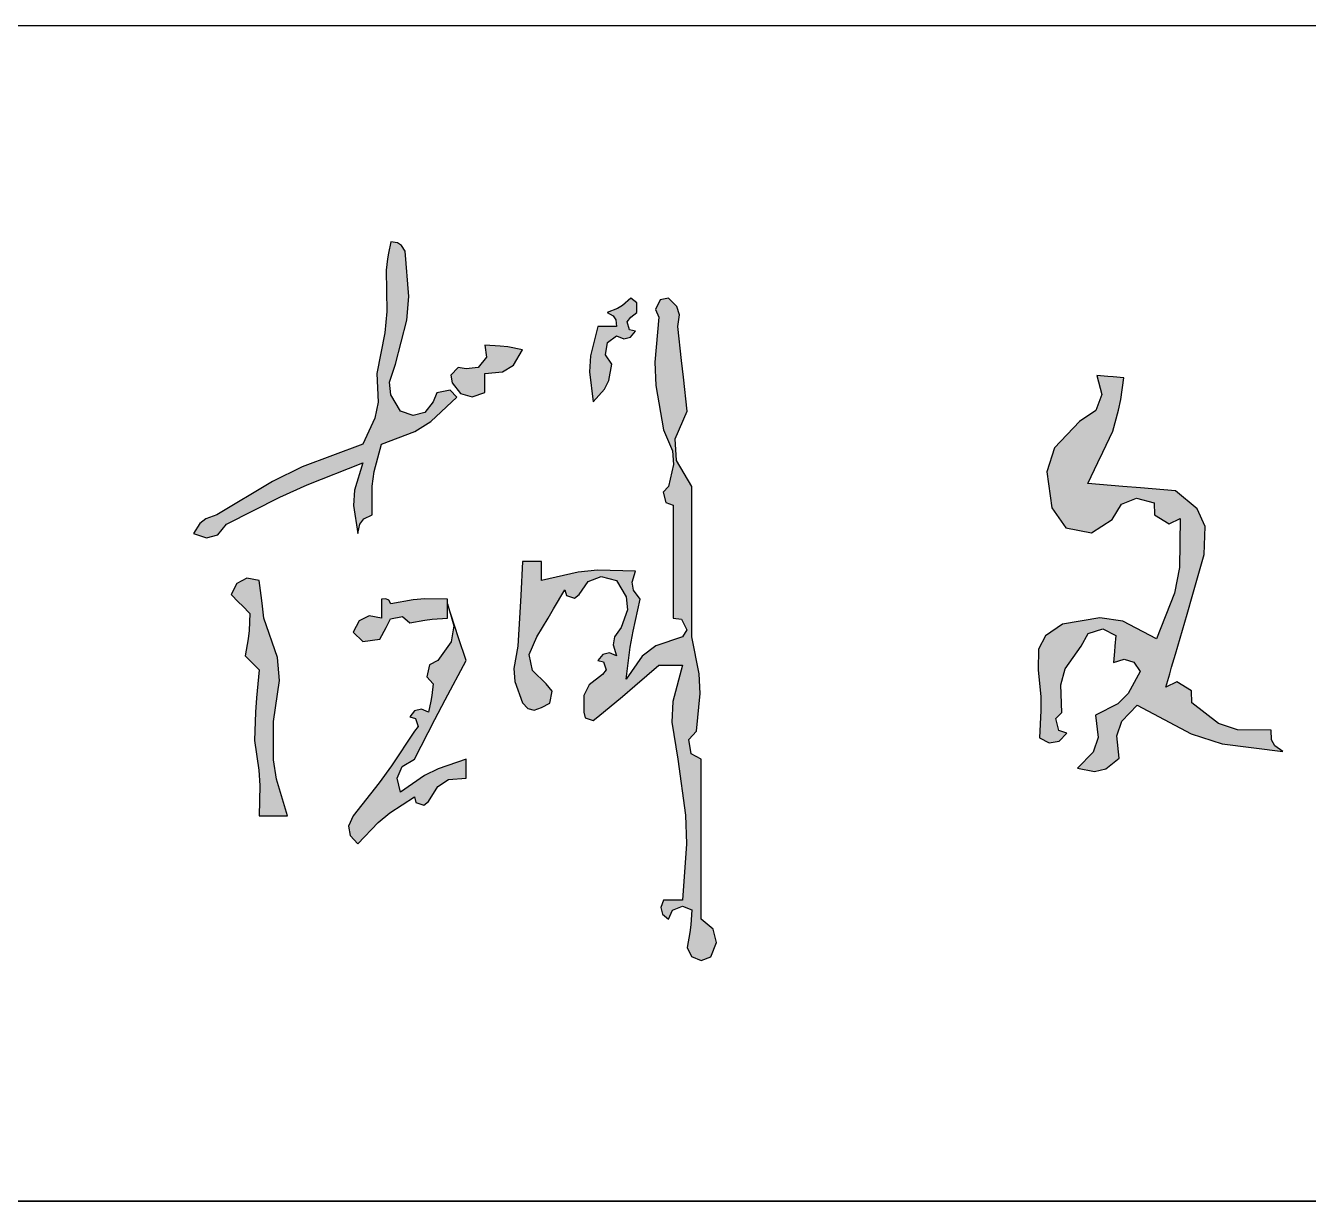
# Model space of a CAD drawing. Header units: inches. Extents: x 18712 to 314639, y 0 to 420500.
# Drawn here: x 134298 to 135390, y 94263 to 95263 of the extents above; entities that cross this region are included whole.
import ezdxf

# ---------------------------------------------------------------- set-up
doc = ezdxf.new("R2010")
doc.units = ezdxf.units.IN
doc.header["$LTSCALE"] = 1000
doc.header["$MEASUREMENT"] = 0
doc.layers.get('0').update_dxf_attribs({"true_color": 0xffffff})
doc.layers.add('TK', color=7, linetype='Continuous', true_color=0xffffff)
doc.layers.add('签名', color=3, linetype='Continuous', true_color=0x00ff00)

# ---------------------------------------------------------------- blocks, each defined once
blk = doc.blocks.new('fdagdfaf')
h = blk.add_hatch(color=256)
h.paths.add_polyline_path([(4.6694, 7.6013), (4.7075, 7.6373), (4.6976, 7.6474), (4.6781, 7.6435), (4.6728, 7.6304), (4.6601, 7.6146), (4.6432, 7.6098), (4.6242, 7.6165), (4.61, 7.6405), (4.6081, 7.6595), (4.6172, 7.6859), (4.6336, 7.7508), (4.6365, 7.7859), (4.6311, 7.8526), (4.6261, 7.8613), (4.6202, 7.8652), (4.6103, 7.8665), (4.6067, 7.85), (4.6053, 7.8416), (4.6033, 7.8248), (4.6042, 7.7635), (4.6014, 7.7322), (4.5894, 7.672), (4.5912, 7.6296), (4.5866, 7.6063), (4.5686, 7.5678), (4.4791, 7.534), (4.4354, 7.5128), (4.3533, 7.4636), (4.3366, 7.4575), (4.3282, 7.4508), (4.3185, 7.4359), (4.3376, 7.4292), (4.3545, 7.434), (4.3672, 7.4498), (4.446, 7.4895), (4.4864, 7.5077), (4.5686, 7.5401), (4.5566, 7.5), (4.5551, 7.4771), (4.5616, 7.4359), (4.5642, 7.4495), (4.5701, 7.4574), (4.5825, 7.4636), (4.5824, 7.5057), (4.5853, 7.5273), (4.5964, 7.5678), (4.6454, 7.5864)], flags=0)
h.paths.add_polyline_path([(4.8048, 7.7068), (4.7828, 7.7112), (4.7716, 7.7126), (4.7492, 7.7137), (4.7513, 7.696), (4.7391, 7.6808), (4.7214, 7.679), (4.7097, 7.6807), (4.6988, 7.6698), (4.7006, 7.6581), (4.7132, 7.6424), (4.7301, 7.6376), (4.7492, 7.6442), (4.7492, 7.6554), (4.7492, 7.6609), (4.7492, 7.672), (4.7753, 7.6744), (4.7912, 7.6843)], flags=0)
h.paths.add_polyline_path([(4.4227, 7.3108), (4.4202, 7.3331), (4.4188, 7.3442), (4.4158, 7.3664), (4.3974, 7.3696), (4.3826, 7.3622), (4.3741, 7.3456), (4.3852, 7.3345), (4.3908, 7.3289), (4.4019, 7.3178), (4.401, 7.2926), (4.3996, 7.28), (4.3949, 7.2553), (4.4033, 7.2469), (4.4074, 7.2428), (4.4158, 7.2344), (4.4117, 7.1929), (4.4103, 7.172), (4.4088, 7.1302), (4.415, 7.0861), (4.4164, 7.0636), (4.4158, 7.0191), (4.4325, 7.0191), (4.4408, 7.0191), (4.4575, 7.0191), (4.441, 7.0728), (4.4366, 7.1018), (4.4366, 7.158), (4.4457, 7.2187), (4.4426, 7.2528)], flags=0)
h.paths.add_polyline_path([(4.6936, 7.3275), (4.6936, 7.3386), (4.6602, 7.3393), (4.6431, 7.3379), (4.6103, 7.3317), (4.6073, 7.3371), (4.6025, 7.3395), (4.5964, 7.3386), (4.5964, 7.3275), (4.5964, 7.3219), (4.5964, 7.3108), (4.578, 7.314), (4.5632, 7.3066), (4.5547, 7.29), (4.5686, 7.2761), (4.5939, 7.2797), (4.6033, 7.2969), (4.6096, 7.3096), (4.6274, 7.3132), (4.6381, 7.3039), (4.6601, 7.308), (4.6713, 7.3094), (4.6936, 7.3108), (4.6936, 7.3219)], flags=0)
h.paths.add_polyline_path([(4.645, 7.0469), (4.6472, 7.0384), (4.659, 7.0344), (4.6658, 7.0399), (4.6794, 7.0624), (4.6953, 7.0723), (4.7214, 7.0747), (4.7214, 7.0858), (4.7214, 7.0913), (4.7214, 7.1025), (4.6802, 7.0885), (4.66, 7.0784), (4.6242, 7.0538), (4.6193, 7.0744), (4.6267, 7.0918), (4.645, 7.1025), (4.6752, 7.161), (4.6904, 7.1902), (4.7214, 7.2483), (4.7103, 7.2817), (4.7047, 7.2983), (4.6936, 7.3317), (4.703, 7.2992), (4.6991, 7.276), (4.6797, 7.2483), (4.667, 7.242), (4.6635, 7.2243), (4.6728, 7.2136), (4.6708, 7.1968), (4.6694, 7.1884), (4.6658, 7.1719), (4.6552, 7.1763), (4.6453, 7.1738), (4.6381, 7.165), (4.6466, 7.1628), (4.6505, 7.151), (4.645, 7.1441), (4.6113, 7.0925), (4.5931, 7.0674), (4.5547, 7.0191), (4.5477, 7.0037), (4.5501, 6.9897), (4.5616, 6.9774), (4.5914, 7.009), (4.6085, 7.0233)], flags=0)
h.paths.add_polyline_path([(4.8673, 7.3525), (4.8694, 7.344), (4.8813, 7.3401), (4.8881, 7.3456), (4.9016, 7.3651), (4.9207, 7.3722), (4.9437, 7.3664), (4.9578, 7.3423), (4.9597, 7.3233), (4.9506, 7.2969), (4.9407, 7.2833), (4.9387, 7.2714), (4.9437, 7.2553), (4.9331, 7.2596), (4.9232, 7.2572), (4.9159, 7.2483), (4.9244, 7.2462), (4.9284, 7.2343), (4.9228, 7.2275), (4.903, 7.2125), (4.8952, 7.1968), (4.8951, 7.1719), (4.8972, 7.1634), (4.9091, 7.1595), (4.9159, 7.165), (4.9522, 7.1953), (4.9703, 7.2106), (5.0062, 7.2414), (5.0201, 7.2414), (5.027, 7.2414), (5.0409, 7.2414), (5.0267, 7.1876), (5.0252, 7.1574), (5.034, 7.1025), (5.0453, 7.0198), (5.0468, 6.9773), (5.0409, 6.8941), (5.0298, 6.8941), (5.0243, 6.8941), (5.0131, 6.8941), (5.0088, 6.8835), (5.0113, 6.8736), (5.0201, 6.8663), (5.0264, 6.8798), (5.0409, 6.8856), (5.0548, 6.8802), (5.0533, 6.8578), (5.0519, 6.8466), (5.0479, 6.8246), (5.0542, 6.8111), (5.0687, 6.8053), (5.0826, 6.8107), (5.0913, 6.8319), (5.0864, 6.8517), (5.0687, 6.8663), (5.0687, 6.9608), (5.0687, 7.008), (5.0687, 7.1025), (5.0538, 7.1104), (5.0502, 7.1318), (5.0618, 7.1441), (5.0672, 7.1995), (5.0658, 7.2285), (5.0548, 7.2831), (5.0548, 7.372), (5.0548, 7.4164), (5.0548, 7.5053), (5.0321, 7.5436), (5.0301, 7.5756), (5.0479, 7.6165), (5.0423, 7.6665), (5.0395, 7.6915), (5.034, 7.7415), (5.0367, 7.7589), (5.0326, 7.7709), (5.0201, 7.7832), (5.0079, 7.7806), (5.0009, 7.7666), (5.0062, 7.7554), (5.0001, 7.6889), (5.0015, 7.6544), (5.0131, 7.5887), (5.026, 7.5578), (5.0276, 7.5379), (5.0201, 7.5053), (5.0125, 7.4968), (5.0163, 7.4815), (5.027, 7.4775), (5.027, 7.4109), (5.027, 7.3775), (5.027, 7.3108), (5.0394, 7.3095), (5.0473, 7.2937), (5.0409, 7.2831), (5.0014, 7.2698), (4.9814, 7.2548), (4.9576, 7.2205), (4.9638, 7.2681), (4.968, 7.2918), (4.9784, 7.3386), (4.9685, 7.3523), (4.9665, 7.3641), (4.9715, 7.3803), (4.9156, 7.3814), (4.887, 7.3786), (4.8325, 7.3664), (4.8325, 7.3775), (4.8325, 7.3831), (4.8325, 7.3942), (4.8214, 7.3942), (4.8159, 7.3942), (4.8048, 7.3942), (4.802, 7.3442), (4.8006, 7.3192), (4.7978, 7.2692), (4.7916, 7.2363), (4.7932, 7.2172), (4.8048, 7.1858), (4.8124, 7.1773), (4.8218, 7.1749), (4.8325, 7.1789), (4.8452, 7.1853), (4.8486, 7.2028), (4.8395, 7.2136), (4.8192, 7.2334), (4.8145, 7.257), (4.8256, 7.2831), (4.8423, 7.3108), (4.8506, 7.3247)], flags=0)
h.paths.add_polyline_path([(4.9367, 7.6859), (4.927, 7.6997), (4.93, 7.7177), (4.9437, 7.7276), (4.9543, 7.7232), (4.9642, 7.7257), (4.9715, 7.7345), (4.9629, 7.7367), (4.959, 7.7485), (4.9645, 7.7554), (4.9733, 7.7621), (4.9733, 7.7764), (4.9645, 7.7832), (4.9523, 7.7725), (4.9449, 7.7681), (4.9298, 7.7623), (4.9384, 7.7573), (4.9423, 7.7514), (4.9437, 7.7415), (4.9326, 7.7415), (4.927, 7.7415), (4.9159, 7.7415), (4.9051, 7.6983), (4.9036, 7.6746), (4.9089, 7.6304), (4.9256, 7.6488), (4.932, 7.6615)], flags=0)
blk.add_hatch(color=256).paths.add_polyline_path([(5.6618, 7.5559), (5.6764, 7.5868), (5.6849, 7.6179), (5.6883, 7.6338), (5.6931, 7.6657), (5.6771, 7.6671), (5.6691, 7.6677), (5.6532, 7.6691), (5.6605, 7.6409), (5.6516, 7.6173), (5.6274, 7.601), (5.5904, 7.5625), (5.5789, 7.5267), (5.5866, 7.4739), (5.6072, 7.4441), (5.6451, 7.4367), (5.6755, 7.4564), (5.6896, 7.4792), (5.7118, 7.4881), (5.7378, 7.4813), (5.7382, 7.4634), (5.7599, 7.4502), (5.776, 7.458), (5.775, 7.3855), (5.7675, 7.3477), (5.741, 7.2803), (5.6912, 7.3062), (5.6576, 7.3114), (5.6023, 7.302), (5.5773, 7.2845), (5.567, 7.2652), (5.5665, 7.2347), (5.5701, 7.1947), (5.5704, 7.1743), (5.5681, 7.1342), (5.5828, 7.1267), (5.5973, 7.129), (5.6088, 7.1408), (5.5968, 7.1449), (5.5926, 7.1624), (5.6013, 7.1715), (5.5996, 7.2123), (5.6064, 7.236), (5.6297, 7.2695), (5.6404, 7.2882), (5.6618, 7.2948), (5.6812, 7.2853), (5.6798, 7.2693), (5.6792, 7.2614), (5.6778, 7.2454), (5.6935, 7.2504), (5.7074, 7.2457), (5.7169, 7.2321), (5.6995, 7.1995), (5.684, 7.1842), (5.6512, 7.1674), (5.6548, 7.1346), (5.6475, 7.113), (5.6245, 7.0893), (5.6494, 7.0843), (5.6662, 7.0884), (5.686, 7.1042), (5.6824, 7.137), (5.6898, 7.1585), (5.7127, 7.1823), (5.7924, 7.1399), (5.8382, 7.1254), (5.9278, 7.114), (5.916, 7.1223), (5.9111, 7.1312), (5.9103, 7.1456), (5.8608, 7.1457), (5.8325, 7.1554), (5.7932, 7.1855), (5.7928, 7.2034), (5.7711, 7.2166), (5.755, 7.2088), (5.7607, 7.2284), (5.7635, 7.2382), (5.7692, 7.2578), (5.7862, 7.3166), (5.7947, 7.346), (5.8117, 7.4048), (5.8128, 7.446), (5.801, 7.4723), (5.7694, 7.4987), (5.7175, 7.5031), (5.6916, 7.5052), (5.6398, 7.5096), (5.6544, 7.5405)], flags=0)
at = {"lineweight": -3}
for p, q in [((4.6103, 7.8665), (4.6067, 7.85)), ((4.6202, 7.8652), (4.6103, 7.8665)), ((4.6261, 7.8613), (4.6202, 7.8652)), ((4.6067, 7.85), (4.6053, 7.8416)), ((4.6311, 7.8526), (4.6261, 7.8613)), ((4.6365, 7.7859), (4.6311, 7.8526)), ((4.6053, 7.8416), (4.6033, 7.8248)), ((4.6033, 7.8248), (4.6042, 7.7635)), ((4.6336, 7.7508), (4.6365, 7.7859)), ((4.9523, 7.7725), (4.9449, 7.7681)), ((4.9645, 7.7832), (4.9523, 7.7725)), ((4.9733, 7.7764), (4.9645, 7.7832)), ((4.9733, 7.7621), (4.9733, 7.7764)), ((5.0079, 7.7806), (5.0009, 7.7666)), ((5.0201, 7.7832), (5.0079, 7.7806)), ((5.0326, 7.7709), (5.0201, 7.7832)), ((5.0367, 7.7589), (5.0326, 7.7709)), ((4.6042, 7.7635), (4.6014, 7.7322)), ((4.6172, 7.6859), (4.6336, 7.7508)), ((4.9449, 7.7681), (4.9298, 7.7623)), ((4.9298, 7.7623), (4.9384, 7.7573)), ((4.9384, 7.7573), (4.9423, 7.7514)), ((4.9423, 7.7514), (4.9437, 7.7415)), ((4.959, 7.7485), (4.9645, 7.7554)), ((4.9645, 7.7554), (4.9733, 7.7621)), ((5.0062, 7.7554), (5.0001, 7.6889)), ((5.0009, 7.7666), (5.0062, 7.7554)), ((5.034, 7.7415), (5.0367, 7.7589)), ((4.6014, 7.7322), (4.5894, 7.672)), ((4.9159, 7.7415), (4.9051, 7.6983)), ((4.927, 7.7415), (4.9159, 7.7415)), ((4.9326, 7.7415), (4.927, 7.7415)), ((4.9437, 7.7415), (4.9326, 7.7415)), ((4.9629, 7.7367), (4.959, 7.7485)), ((4.9715, 7.7345), (4.9629, 7.7367)), ((4.9642, 7.7257), (4.9715, 7.7345)), ((5.0395, 7.6915), (5.034, 7.7415)), ((4.7716, 7.7126), (4.7492, 7.7137)), ((4.7492, 7.7137), (4.7513, 7.696)), ((4.7828, 7.7112), (4.7716, 7.7126)), ((4.927, 7.6997), (4.93, 7.7177)), ((4.93, 7.7177), (4.9437, 7.7276)), ((4.9437, 7.7276), (4.9543, 7.7232)), ((4.9543, 7.7232), (4.9642, 7.7257)), ((4.7513, 7.696), (4.7391, 7.6808)), ((4.8048, 7.7068), (4.7828, 7.7112)), ((4.7912, 7.6843), (4.8048, 7.7068)), ((4.9051, 7.6983), (4.9036, 7.6746)), ((4.9367, 7.6859), (4.927, 7.6997)), ((4.6081, 7.6595), (4.6172, 7.6859)), ((4.7097, 7.6807), (4.6988, 7.6698)), ((4.7214, 7.679), (4.7097, 7.6807)), ((4.7391, 7.6808), (4.7214, 7.679)), ((4.7492, 7.672), (4.7753, 7.6744)), ((4.7753, 7.6744), (4.7912, 7.6843)), ((4.9036, 7.6746), (4.9089, 7.6304)), ((4.932, 7.6615), (4.9367, 7.6859)), ((5.0001, 7.6889), (5.0015, 7.6544)), ((5.0423, 7.6665), (5.0395, 7.6915)), ((4.5894, 7.672), (4.5912, 7.6296)), ((4.61, 7.6405), (4.6081, 7.6595)), ((4.6988, 7.6698), (4.7006, 7.6581)), ((4.7006, 7.6581), (4.7132, 7.6424)), ((4.7492, 7.6609), (4.7492, 7.672)), ((4.7492, 7.6554), (4.7492, 7.6609)), ((4.7492, 7.6442), (4.7492, 7.6554)), ((4.9256, 7.6488), (4.932, 7.6615)), ((5.0479, 7.6165), (5.0423, 7.6665)), ((5.6691, 7.6677), (5.6532, 7.6691)), ((5.6532, 7.6691), (5.6605, 7.6409)), ((5.6771, 7.6671), (5.6691, 7.6677)), ((5.6931, 7.6657), (5.6771, 7.6671)), ((5.6883, 7.6338), (5.6931, 7.6657)), ((4.6242, 7.6165), (4.61, 7.6405)), ((4.6694, 7.6013), (4.7075, 7.6373)), ((4.6781, 7.6435), (4.6728, 7.6304)), ((4.6976, 7.6474), (4.6781, 7.6435)), ((4.7075, 7.6373), (4.6976, 7.6474)), ((4.7132, 7.6424), (4.7301, 7.6376)), ((4.7301, 7.6376), (4.7492, 7.6442)), ((4.9089, 7.6304), (4.9256, 7.6488)), ((5.0015, 7.6544), (5.0131, 7.5887)), ((5.6605, 7.6409), (5.6516, 7.6173)), ((4.5912, 7.6296), (4.5866, 7.6063)), ((4.6728, 7.6304), (4.6601, 7.6146)), ((5.6516, 7.6173), (5.6274, 7.601)), ((5.6764, 7.5868), (5.6849, 7.6179)), ((5.6849, 7.6179), (5.6883, 7.6338)), ((4.5866, 7.6063), (4.5686, 7.5678)), ((4.6432, 7.6098), (4.6242, 7.6165)), ((4.6601, 7.6146), (4.6432, 7.6098)), ((4.6454, 7.5864), (4.6694, 7.6013)), ((5.0301, 7.5756), (5.0479, 7.6165)), ((5.6274, 7.601), (5.5904, 7.5625)), ((4.5964, 7.5678), (4.6454, 7.5864)), ((5.0131, 7.5887), (5.026, 7.5578)), ((5.6618, 7.5559), (5.6764, 7.5868)), ((4.5686, 7.5678), (4.4791, 7.534)), ((4.5853, 7.5273), (4.5964, 7.5678)), ((5.0321, 7.5436), (5.0301, 7.5756)), ((5.5904, 7.5625), (5.5789, 7.5267)), ((5.026, 7.5578), (5.0276, 7.5379)), ((5.0548, 7.5053), (5.0321, 7.5436)), ((5.6544, 7.5405), (5.6618, 7.5559)), ((4.4791, 7.534), (4.4354, 7.5128)), ((4.4864, 7.5077), (4.5686, 7.5401)), ((4.5686, 7.5401), (4.5566, 7.5)), ((4.5824, 7.5057), (4.5853, 7.5273)), ((5.0276, 7.5379), (5.0201, 7.5053)), ((5.5789, 7.5267), (5.5866, 7.4739)), ((5.6398, 7.5096), (5.6544, 7.5405)), ((4.4354, 7.5128), (4.3533, 7.4636)), ((4.446, 7.4895), (4.4864, 7.5077)), ((4.5825, 7.4636), (4.5824, 7.5057)), ((5.0201, 7.5053), (5.0125, 7.4968)), ((5.0548, 7.4164), (5.0548, 7.5053)), ((5.6916, 7.5052), (5.6398, 7.5096)), ((5.7175, 7.5031), (5.6916, 7.5052)), ((4.3672, 7.4498), (4.446, 7.4895)), ((4.5566, 7.5), (4.5551, 7.4771)), ((5.0125, 7.4968), (5.0163, 7.4815)), ((5.6896, 7.4792), (5.7118, 7.4881)), ((5.7118, 7.4881), (5.7378, 7.4813)), ((5.7694, 7.4987), (5.7175, 7.5031)), ((5.801, 7.4723), (5.7694, 7.4987)), ((4.5551, 7.4771), (4.5616, 7.4359)), ((5.0163, 7.4815), (5.027, 7.4775)), ((5.027, 7.4775), (5.027, 7.4109)), ((5.5866, 7.4739), (5.6072, 7.4441)), ((5.6755, 7.4564), (5.6896, 7.4792)), ((5.7378, 7.4813), (5.7382, 7.4634)), ((5.8128, 7.446), (5.801, 7.4723)), ((4.3282, 7.4508), (4.3185, 7.4359)), ((4.3366, 7.4575), (4.3282, 7.4508)), ((4.3533, 7.4636), (4.3366, 7.4575)), ((4.3545, 7.434), (4.3672, 7.4498)), ((4.5616, 7.4359), (4.5642, 7.4495)), ((4.5642, 7.4495), (4.5701, 7.4574)), ((4.5701, 7.4574), (4.5825, 7.4636)), ((5.6451, 7.4367), (5.6755, 7.4564)), ((5.7382, 7.4634), (5.7599, 7.4502)), ((5.7599, 7.4502), (5.776, 7.458)), ((5.776, 7.458), (5.775, 7.3855)), ((4.3185, 7.4359), (4.3376, 7.4292)), ((4.3376, 7.4292), (4.3545, 7.434)), ((5.6072, 7.4441), (5.6451, 7.4367)), ((5.8117, 7.4048), (5.8128, 7.446)), ((5.027, 7.4109), (5.027, 7.3775)), ((5.0548, 7.372), (5.0548, 7.4164)), ((4.8048, 7.3942), (4.802, 7.3442)), ((4.8159, 7.3942), (4.8048, 7.3942)), ((4.8214, 7.3942), (4.8159, 7.3942)), ((4.8325, 7.3942), (4.8214, 7.3942)), ((4.8325, 7.3831), (4.8325, 7.3942)), ((5.7947, 7.346), (5.8117, 7.4048)), ((4.8325, 7.3775), (4.8325, 7.3831)), ((4.887, 7.3786), (4.8325, 7.3664)), ((4.8325, 7.3664), (4.8325, 7.3775)), ((4.9156, 7.3814), (4.887, 7.3786)), ((4.9016, 7.3651), (4.9207, 7.3722)), ((4.9715, 7.3803), (4.9156, 7.3814)), ((4.9207, 7.3722), (4.9437, 7.3664)), ((4.9665, 7.3641), (4.9715, 7.3803)), ((5.027, 7.3775), (5.027, 7.3108)), ((5.0548, 7.2831), (5.0548, 7.372)), ((5.775, 7.3855), (5.7675, 7.3477)), ((4.3826, 7.3622), (4.3741, 7.3456)), ((4.3974, 7.3696), (4.3826, 7.3622)), ((4.4158, 7.3664), (4.3974, 7.3696)), ((4.4188, 7.3442), (4.4158, 7.3664)), ((4.8506, 7.3247), (4.8673, 7.3525)), ((4.8673, 7.3525), (4.8694, 7.344)), ((4.8881, 7.3456), (4.9016, 7.3651)), ((4.9437, 7.3664), (4.9578, 7.3423)), ((4.9685, 7.3523), (4.9665, 7.3641)), ((4.9784, 7.3386), (4.9685, 7.3523)), ((4.3741, 7.3456), (4.3852, 7.3345)), ((4.3852, 7.3345), (4.3908, 7.3289)), ((4.4202, 7.3331), (4.4188, 7.3442)), ((4.4227, 7.3108), (4.4202, 7.3331)), ((4.6025, 7.3395), (4.5964, 7.3386)), ((4.5964, 7.3386), (4.5964, 7.3275)), ((4.6073, 7.3371), (4.6025, 7.3395)), ((4.6103, 7.3317), (4.6073, 7.3371)), ((4.6431, 7.3379), (4.6103, 7.3317)), ((4.6602, 7.3393), (4.6431, 7.3379)), ((4.6936, 7.3386), (4.6602, 7.3393)), ((4.6936, 7.3275), (4.6936, 7.3386)), ((4.802, 7.3442), (4.8006, 7.3192)), ((4.8694, 7.344), (4.8813, 7.3401)), ((4.8813, 7.3401), (4.8881, 7.3456)), ((4.9578, 7.3423), (4.9597, 7.3233)), ((4.968, 7.2918), (4.9784, 7.3386)), ((5.7675, 7.3477), (5.741, 7.2803)), ((5.7862, 7.3166), (5.7947, 7.346)), ((4.3908, 7.3289), (4.4019, 7.3178)), ((4.4019, 7.3178), (4.401, 7.2926)), ((4.578, 7.314), (4.5632, 7.3066)), ((4.5964, 7.3108), (4.578, 7.314)), ((4.5964, 7.3275), (4.5964, 7.3219)), ((4.5964, 7.3219), (4.5964, 7.3108)), ((4.7047, 7.2983), (4.6936, 7.3317)), ((4.6936, 7.3317), (4.703, 7.2992)), ((4.6936, 7.3219), (4.6936, 7.3275)), ((4.6936, 7.3108), (4.6936, 7.3219)), ((4.8006, 7.3192), (4.7978, 7.2692)), ((4.8423, 7.3108), (4.8506, 7.3247)), ((4.9597, 7.3233), (4.9506, 7.2969)), ((5.7692, 7.2578), (5.7862, 7.3166)), ((4.4426, 7.2528), (4.4227, 7.3108)), ((4.5632, 7.3066), (4.5547, 7.29)), ((4.5939, 7.2797), (4.6033, 7.2969)), ((4.6033, 7.2969), (4.6096, 7.3096)), ((4.6096, 7.3096), (4.6274, 7.3132)), ((4.6274, 7.3132), (4.6381, 7.3039)), ((4.6381, 7.3039), (4.6601, 7.308)), ((4.6601, 7.308), (4.6713, 7.3094)), ((4.6713, 7.3094), (4.6936, 7.3108)), ((4.703, 7.2992), (4.6991, 7.276)), ((4.7103, 7.2817), (4.7047, 7.2983)), ((4.8256, 7.2831), (4.8423, 7.3108)), ((4.9506, 7.2969), (4.9407, 7.2833)), ((5.027, 7.3108), (5.0394, 7.3095)), ((5.0394, 7.3095), (5.0473, 7.2937)), ((5.6023, 7.302), (5.5773, 7.2845)), ((5.6576, 7.3114), (5.6023, 7.302)), ((5.6404, 7.2882), (5.6618, 7.2948)), ((5.6912, 7.3062), (5.6576, 7.3114)), ((5.6618, 7.2948), (5.6812, 7.2853)), ((5.741, 7.2803), (5.6912, 7.3062)), ((4.3996, 7.28), (4.3949, 7.2553)), ((4.401, 7.2926), (4.3996, 7.28)), ((4.5547, 7.29), (4.5686, 7.2761)), ((4.5686, 7.2761), (4.5939, 7.2797)), ((4.6991, 7.276), (4.6797, 7.2483)), ((4.7214, 7.2483), (4.7103, 7.2817)), ((4.8145, 7.257), (4.8256, 7.2831)), ((4.9407, 7.2833), (4.9387, 7.2714)), ((4.9638, 7.2681), (4.968, 7.2918)), ((5.0409, 7.2831), (5.0014, 7.2698)), ((5.0473, 7.2937), (5.0409, 7.2831)), ((5.0658, 7.2285), (5.0548, 7.2831)), ((5.5773, 7.2845), (5.567, 7.2652)), ((5.6297, 7.2695), (5.6404, 7.2882)), ((5.6812, 7.2853), (5.6798, 7.2693)), ((4.7978, 7.2692), (4.7916, 7.2363)), ((4.8192, 7.2334), (4.8145, 7.257)), ((4.9232, 7.2572), (4.9159, 7.2483)), ((4.9331, 7.2596), (4.9232, 7.2572)), ((4.9437, 7.2553), (4.9331, 7.2596)), ((4.9387, 7.2714), (4.9437, 7.2553)), ((4.9576, 7.2205), (4.9638, 7.2681)), ((5.0014, 7.2698), (4.9814, 7.2548)), ((5.567, 7.2652), (5.5665, 7.2347)), ((5.6064, 7.236), (5.6297, 7.2695)), ((5.6792, 7.2614), (5.6778, 7.2454)), ((5.6798, 7.2693), (5.6792, 7.2614)), ((5.7635, 7.2382), (5.7692, 7.2578)), ((4.3949, 7.2553), (4.4033, 7.2469)), ((4.4033, 7.2469), (4.4074, 7.2428)), ((4.4074, 7.2428), (4.4158, 7.2344)), ((4.4457, 7.2187), (4.4426, 7.2528)), ((4.667, 7.242), (4.6635, 7.2243)), ((4.6797, 7.2483), (4.667, 7.242)), ((4.6904, 7.1902), (4.7214, 7.2483)), ((4.9159, 7.2483), (4.9244, 7.2462)), ((4.9244, 7.2462), (4.9284, 7.2343)), ((4.9814, 7.2548), (4.9576, 7.2205)), ((4.9703, 7.2106), (5.0062, 7.2414)), ((5.0062, 7.2414), (5.0201, 7.2414)), ((5.0201, 7.2414), (5.027, 7.2414)), ((5.0409, 7.2414), (5.0267, 7.1876)), ((5.027, 7.2414), (5.0409, 7.2414)), ((5.6778, 7.2454), (5.6935, 7.2504)), ((5.6935, 7.2504), (5.7074, 7.2457)), ((5.7074, 7.2457), (5.7169, 7.2321)), ((5.7607, 7.2284), (5.7635, 7.2382)), ((4.4158, 7.2344), (4.4117, 7.1929)), ((4.6635, 7.2243), (4.6728, 7.2136)), ((4.7916, 7.2363), (4.7932, 7.2172)), ((4.8395, 7.2136), (4.8192, 7.2334)), ((4.9228, 7.2275), (4.903, 7.2125)), ((4.9284, 7.2343), (4.9228, 7.2275)), ((5.0672, 7.1995), (5.0658, 7.2285)), ((5.5665, 7.2347), (5.5701, 7.1947)), ((5.5996, 7.2123), (5.6064, 7.236)), ((5.7169, 7.2321), (5.6995, 7.1995)), ((5.755, 7.2088), (5.7607, 7.2284)), ((4.4366, 7.158), (4.4457, 7.2187)), ((4.6728, 7.2136), (4.6708, 7.1968)), ((4.7932, 7.2172), (4.8048, 7.1858)), ((4.8486, 7.2028), (4.8395, 7.2136)), ((4.8452, 7.1853), (4.8486, 7.2028)), ((4.903, 7.2125), (4.8952, 7.1968)), ((4.9522, 7.1953), (4.9703, 7.2106)), ((5.6013, 7.1715), (5.5996, 7.2123)), ((5.7711, 7.2166), (5.755, 7.2088)), ((5.7928, 7.2034), (5.7711, 7.2166)), ((5.7932, 7.1855), (5.7928, 7.2034)), ((4.4117, 7.1929), (4.4103, 7.172)), ((4.6694, 7.1884), (4.6658, 7.1719)), ((4.6708, 7.1968), (4.6694, 7.1884)), ((4.6752, 7.161), (4.6904, 7.1902)), ((4.8048, 7.1858), (4.8124, 7.1773)), ((4.8325, 7.1789), (4.8452, 7.1853)), ((4.8952, 7.1968), (4.8951, 7.1719)), ((4.9159, 7.165), (4.9522, 7.1953)), ((5.0267, 7.1876), (5.0252, 7.1574)), ((5.0618, 7.1441), (5.0672, 7.1995)), ((5.5701, 7.1947), (5.5704, 7.1743)), ((5.684, 7.1842), (5.6512, 7.1674)), ((5.6995, 7.1995), (5.684, 7.1842)), ((5.6898, 7.1585), (5.7127, 7.1823)), ((5.7127, 7.1823), (5.7924, 7.1399)), ((5.8325, 7.1554), (5.7932, 7.1855)), ((4.4103, 7.172), (4.4088, 7.1302)), ((4.6453, 7.1738), (4.6381, 7.165)), ((4.6381, 7.165), (4.6466, 7.1628)), ((4.6552, 7.1763), (4.6453, 7.1738)), ((4.6466, 7.1628), (4.6505, 7.151)), ((4.6658, 7.1719), (4.6552, 7.1763)), ((4.8124, 7.1773), (4.8218, 7.1749)), ((4.8218, 7.1749), (4.8325, 7.1789)), ((4.8951, 7.1719), (4.8972, 7.1634)), ((4.8972, 7.1634), (4.9091, 7.1595)), ((4.9091, 7.1595), (4.9159, 7.165)), ((5.5704, 7.1743), (5.5681, 7.1342)), ((5.5926, 7.1624), (5.6013, 7.1715)), ((5.5968, 7.1449), (5.5926, 7.1624)), ((5.6512, 7.1674), (5.6548, 7.1346)), ((4.4366, 7.1018), (4.4366, 7.158)), ((4.645, 7.1441), (4.6113, 7.0925)), ((4.645, 7.1025), (4.6752, 7.161)), ((4.6505, 7.151), (4.645, 7.1441)), ((5.0252, 7.1574), (5.034, 7.1025)), ((5.0502, 7.1318), (5.0618, 7.1441)), ((5.6088, 7.1408), (5.5968, 7.1449)), ((5.6824, 7.137), (5.6898, 7.1585)), ((5.8608, 7.1457), (5.8325, 7.1554)), ((5.9103, 7.1456), (5.8608, 7.1457)), ((5.9111, 7.1312), (5.9103, 7.1456)), ((4.4088, 7.1302), (4.415, 7.0861)), ((5.0538, 7.1104), (5.0502, 7.1318)), ((5.5681, 7.1342), (5.5828, 7.1267)), ((5.5828, 7.1267), (5.5973, 7.129)), ((5.5973, 7.129), (5.6088, 7.1408)), ((5.6548, 7.1346), (5.6475, 7.113)), ((5.686, 7.1042), (5.6824, 7.137)), ((5.7924, 7.1399), (5.8382, 7.1254)), ((5.8382, 7.1254), (5.9278, 7.114)), ((5.916, 7.1223), (5.9111, 7.1312)), ((5.0687, 7.1025), (5.0538, 7.1104)), ((5.6475, 7.113), (5.6245, 7.0893)), ((5.9278, 7.114), (5.916, 7.1223)), ((4.441, 7.0728), (4.4366, 7.1018)), ((4.6113, 7.0925), (4.5931, 7.0674)), ((4.6193, 7.0744), (4.6267, 7.0918)), ((4.6267, 7.0918), (4.645, 7.1025)), ((4.6802, 7.0885), (4.66, 7.0784)), ((4.7214, 7.1025), (4.6802, 7.0885)), ((4.7214, 7.0913), (4.7214, 7.1025)), ((4.7214, 7.0858), (4.7214, 7.0913)), ((5.034, 7.1025), (5.0453, 7.0198)), ((5.0687, 7.008), (5.0687, 7.1025)), ((5.6245, 7.0893), (5.6494, 7.0843)), ((5.6494, 7.0843), (5.6662, 7.0884)), ((5.6662, 7.0884), (5.686, 7.1042)), ((4.415, 7.0861), (4.4164, 7.0636)), ((4.4575, 7.0191), (4.441, 7.0728)), ((4.6242, 7.0538), (4.6193, 7.0744)), ((4.66, 7.0784), (4.6242, 7.0538)), ((4.6794, 7.0624), (4.6953, 7.0723)), ((4.6953, 7.0723), (4.7214, 7.0747)), ((4.7214, 7.0747), (4.7214, 7.0858)), ((4.4164, 7.0636), (4.4158, 7.0191)), ((4.5931, 7.0674), (4.5547, 7.0191)), ((4.6658, 7.0399), (4.6794, 7.0624)), ((4.6085, 7.0233), (4.645, 7.0469)), ((4.645, 7.0469), (4.6472, 7.0384)), ((4.6472, 7.0384), (4.659, 7.0344)), ((4.659, 7.0344), (4.6658, 7.0399)), ((4.4158, 7.0191), (4.4325, 7.0191)), ((4.4325, 7.0191), (4.4408, 7.0191)), ((4.4408, 7.0191), (4.4575, 7.0191)), ((4.5547, 7.0191), (4.5477, 7.0037)), ((4.5914, 7.009), (4.6085, 7.0233)), ((5.0453, 7.0198), (5.0468, 6.9773)), ((4.5477, 7.0037), (4.5501, 6.9897)), ((4.5616, 6.9774), (4.5914, 7.009)), ((5.0687, 6.9608), (5.0687, 7.008)), ((4.5501, 6.9897), (4.5616, 6.9774)), ((5.0468, 6.9773), (5.0409, 6.8941)), ((5.0687, 6.8663), (5.0687, 6.9608)), ((5.0131, 6.8941), (5.0088, 6.8835)), ((5.0088, 6.8835), (5.0113, 6.8736)), ((5.0243, 6.8941), (5.0131, 6.8941)), ((5.0201, 6.8663), (5.0264, 6.8798)), ((5.0298, 6.8941), (5.0243, 6.8941)), ((5.0264, 6.8798), (5.0409, 6.8856)), ((5.0409, 6.8941), (5.0298, 6.8941)), ((5.0409, 6.8856), (5.0548, 6.8802)), ((5.0548, 6.8802), (5.0533, 6.8578)), ((5.0113, 6.8736), (5.0201, 6.8663)), ((5.0864, 6.8517), (5.0687, 6.8663)), ((5.0519, 6.8466), (5.0479, 6.8246)), ((5.0533, 6.8578), (5.0519, 6.8466)), ((5.0913, 6.8319), (5.0864, 6.8517)), ((5.0479, 6.8246), (5.0542, 6.8111)), ((5.0826, 6.8107), (5.0913, 6.8319)), ((5.0542, 6.8111), (5.0687, 6.8053)), ((5.0687, 6.8053), (5.0826, 6.8107))]:
    blk.add_line(p, q, dxfattribs=at)

msp = doc.modelspace()

# ---------------------------------------------------------------- linework, layer by layer
at = {"layer": 'TK', "lineweight": -3}
for p, q in [((131323.9, 95262.8), (136430.9, 95262.8)), ((131323.9, 95262.8), (136430.9, 95262.8)), ((136430.9, 94262.8), (131323.9, 94262.8)), ((131323.9, 94262.8), (136430.9, 94262.8)), ((131323.9, 94262.8), (136430.9, 94262.8))]:
    msp.add_line(p, q, dxfattribs=at)

# ---------------------------------------------------------------- block references
at = {"layer": '签名', "linetype": 'Continuous', "xscale": 576, "yscale": 576}
msp.add_blockref('fdagdfaf', (131953.5, 90547.8), dxfattribs=at)

doc.saveas('drawing.dxf')
